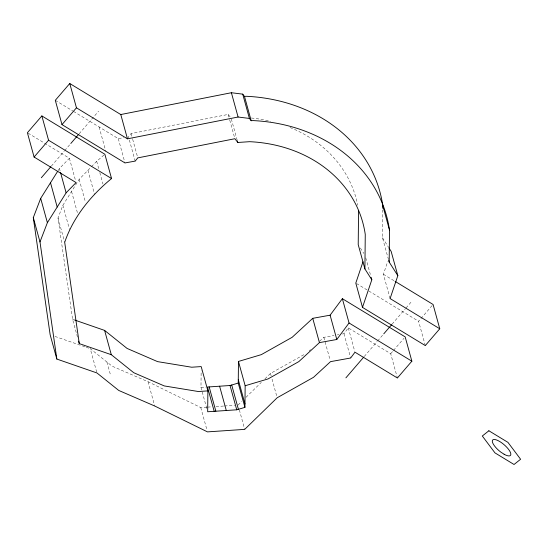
<?xml version="1.0" encoding="UTF-8"?>
<svg xmlns="http://www.w3.org/2000/svg" width="548" height="548" viewBox="0 0 548 548"><rect width="100%" height="100%" fill="white"/><g stroke="black" fill="none" stroke-linecap="round" stroke-linejoin="round"><path stroke-width="0.41" stroke-dasharray="2.74 2.06" d="M206.781 408.52L200.979 387.463L201.15 370.756M388.505 259.636L382.483 237.764L382.764 210M390.094 298.564L383.401 274.267L387.676 261.629M77.494 337.13L72.583 319.306L58.006 217.981L62.869 205.301L79.165 179.333L90.865 167.298M58.081 170.661L59.424 168.531L69.391 158.269L27.4 132.732M342.295 334.006L343.973 333.698L348.281 327.896L390.703 353.7L397.396 377.997M230.139 116.93L228.187 114.429L131.102 133.575L128.485 136.794L129.15 139.226M51.334 166.119L64.13 151.248M64.685 150.604L69.692 144.788M79.152 133.794L98.619 111.176M364.269 356.501L377.072 341.623M377.627 340.972L383.196 334.506M392.101 324.156L405.458 308.634M406.013 307.99L411.582 301.516M390.703 353.7L392.93 351.11M393.485 350.467L404.054 338.185M425.296 345.576L418.604 321.279L433.071 304.469M91.448 166.702L96.695 161.297L104.23 154.789M238.017 405.068L241.695 401.492M245.984 397.314L261.293 382.408M264.972 378.826L270.479 373.462L305.352 353.85M309.271 350.775L310.483 349.658M319.594 341.26L323.847 337.335L333.91 335.52M73.542 111.408L118.293 138.637L123.779 137.644M337.267 334.91L338.938 334.609M200.979 387.463L205.87 387.135M96.715 372.147L90.242 348.651L112.045 366.139L148.029 381.716L200.774 407.575L206.699 407.178M207.541 407.123L211.775 406.835M216.008 406.554L223.625 406.041M224.475 405.979L234.633 405.294M72.583 319.306L74.987 320.142M54.958 336.431L81.426 345.596M82.227 345.877L85.433 346.987M86.235 347.261L89.44 348.377M383.401 274.267L394.361 280.925M55.3 100.318L72.816 110.97M356.529 283.522L418.604 321.279M382.483 237.764L388.409 247.066M360.372 248.018L363.831 253.443M365.79 257.909L370.701 275.726M348.281 327.896L354.755 351.384M343.973 333.698L350.665 358.002M323.847 337.335L330.095 360.015M231.338 118.984L237.133 140.048M228.187 114.429L229.523 119.286M229.749 120.101L234.88 138.726M270.479 373.462L271.15 375.894M272.041 379.134L276.952 396.951M239.36 409.931L244.709 429.372M131.102 133.575L132.438 138.439M132.664 139.247L137.795 157.879M129.376 140.035L135.178 161.098M200.774 407.575L207.021 430.255M118.293 138.637L124.985 162.941M99.085 126.944L105.778 151.248M96.695 161.297L98.921 169.401M99.818 172.641L102.942 183.977M148.029 381.716L154.721 406.013M87.947 170.298L94.64 194.602M79.165 179.333L85.413 202.013M69.391 158.269L75.638 180.95M71.555 191.458L77.802 214.138M59.424 168.531L60.095 170.955M106.935 362.043L110.285 374.195M62.869 205.301L69.562 229.598M58.006 217.981L64.698 242.285M251.381 118.012A136.973 115.649 -15.4 0 1 270.589 121.279M290.05 127.506A136.973 115.649 -15.4 0 1 357.728 205.226"/><path stroke-width="0.82" d="M74.987 320.142L104.606 330.403L127.081 348.432L157.577 361.625L191.677 367.222L201.191 366.585L207.884 390.882L207.671 411.76L236.736 409.801L244.935 407.363L245.161 385.744L238.469 361.447L261.334 354.631L292.146 337.308L312.744 318.326L330.108 315.182L342.363 298.687L405.171 336.89L411.863 361.194L397.396 377.997L354.981 352.2L350.665 358.002L330.54 361.639L313.531 377.312L277.178 397.759L244.709 429.372L207.466 431.879L154.721 406.013L118.738 390.443L96.941 372.955L56.841 359.063L50.149 334.76L33.298 217.631L40.689 198.376L57.636 171.373M244.935 407.363L238.243 383.059L238.469 361.447M358.563 211.014L358.214 244.627L364.906 268.931L371.818 279.775L362.488 307.38L425.296 345.576L439.763 328.773L433.071 304.469L395.087 281.371M364.906 268.931L365.263 234.476A136.973 115.649 -15.4 0 0 249.58 141.685L237.805 142.473L234.88 138.726L137.795 157.879L135.178 161.098L124.985 162.941L61.993 124.615L55.3 100.318L69.76 83.508L120.779 114.539L231.393 92.722L242.716 94.146L244.483 96.407L251.176 120.711L252.984 120.587A161.639 136.479 -15.4 0 1 389.505 230.098L389.176 262.06L397.834 275.665L390.094 298.564L439.763 328.773M382.785 208.322L382.805 205.795A161.639 136.479 -15.4 0 0 246.292 96.284L244.483 96.407M362.988 261.786L355.796 283.076L362.488 307.38M56.841 359.063L39.99 241.935L47.381 222.68L66.116 192.828L76.083 182.573L34.092 157.036L27.4 132.732L41.86 115.929L104.86 154.248L111.552 178.552C90.975 195.444 73.391 216.871 64.698 242.285L79.275 343.61L111.299 354.7L133.774 372.729L164.27 385.929L198.376 391.525L207.884 390.882M245.161 385.744L268.034 378.935L298.838 361.605L319.436 342.623L336.801 339.486L349.055 322.991L342.363 298.687M34.092 157.036L48.56 140.226L41.86 115.929M61.993 124.615L76.453 107.812L69.76 83.508M41.326 177.751L50.779 166.763M70.802 143.494L78.59 134.445M345.898 377.846L363.714 357.145M383.751 333.862L391.546 324.806M214.193 411.322L207.493 387.025L230.044 385.504L238.243 383.059M76.453 107.812L127.472 138.836L238.085 117.019L249.409 118.443L251.176 120.711M48.56 140.226L111.552 178.552M349.055 322.991L411.863 361.194M388.861 247.785L391.142 251.368L397.834 275.665M382.805 205.795L389.505 230.098M388.731 260.444L389.176 262.06M371.147 277.35L371.818 279.775M330.108 315.182L336.801 339.486M312.744 318.326L319.436 342.623M242.716 94.146L249.409 118.443M231.393 92.722L238.085 117.019M237.359 140.857L237.805 142.473M238.277 379.648L244.977 403.951M231.708 385.004L238.407 409.308M230.044 385.504L236.736 409.801M219.604 386.21L226.297 410.507M209.158 386.909L215.857 411.212M120.779 114.539L127.472 138.836M104.606 330.403L111.299 354.7M60.54 172.579L66.116 192.828M50.505 182.737L57.198 207.041M40.689 198.376L47.381 222.68M78.604 341.178L79.275 343.61M33.298 217.631L39.99 241.935M488.871 430.769L482.315 436.009L494.96 452.881L514.045 464.492L520.6 459.251L507.955 442.373L488.871 430.769M504.105 454.23L500.824 452.127A11.761 3.925 40.7 0 1 493.138 439.667A11.761 3.925 40.7 0 1 508.085 448.757A11.761 3.925 40.7 0 1 505.551 455.004L504.105 454.23"/></g></svg>
